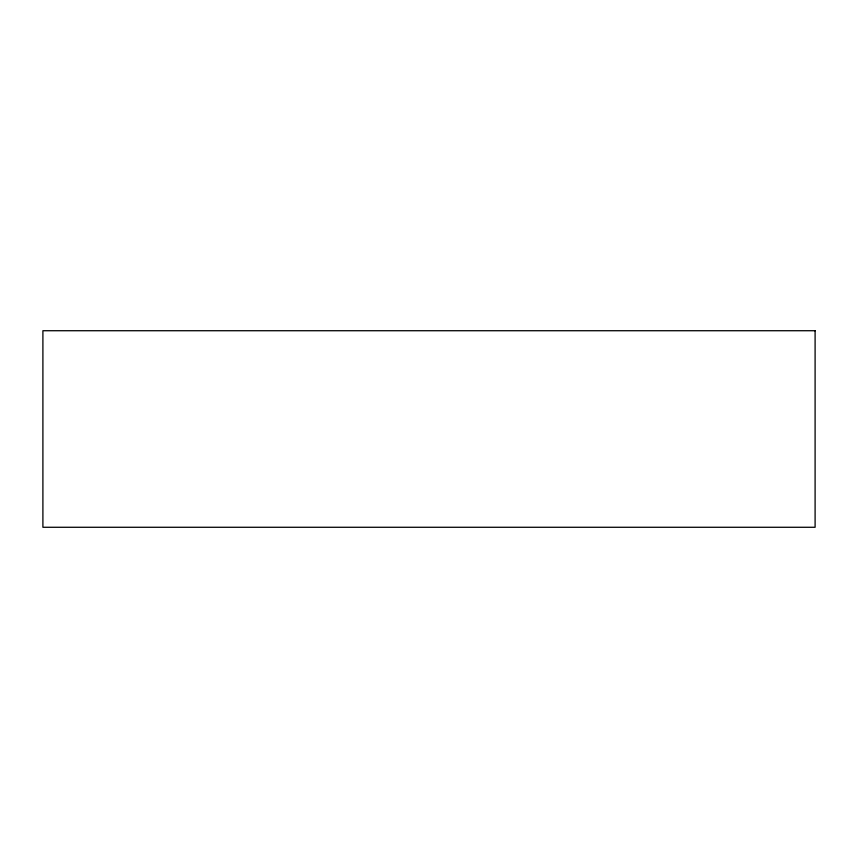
<?xml version="1.0" encoding="UTF-8"?>
<svg xmlns="http://www.w3.org/2000/svg" width="858" height="858" viewBox="0 0 858 858"><rect width="100%" height="100%" fill="white"/><g stroke="black" fill="none" stroke-linecap="round" stroke-linejoin="round"><path stroke-width="1.29" d="M815.1 330.727L42.9 330.727L42.9 527.273L815.1 527.273L815.1 330.727"/></g></svg>
